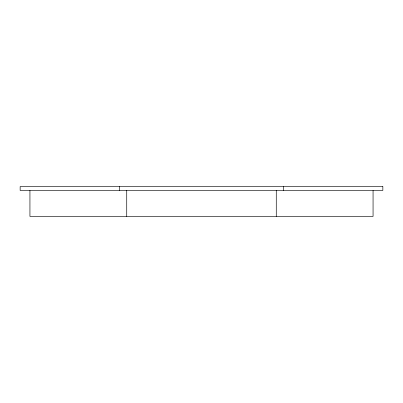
<?xml version="1.0" encoding="UTF-8"?>
<svg xmlns="http://www.w3.org/2000/svg" width="403" height="403" viewBox="0 0 403 403"><rect width="100%" height="100%" fill="white"/><g stroke="black" fill="none" stroke-linecap="round" stroke-linejoin="round"><path stroke-width="0.6" d="M373.062 190.448L373.062 216.431L29.938 216.431L29.938 190.448M283.51 186.569L283.51 190.448M276.272 190.448L276.272 216.431M126.728 190.448L126.728 216.431M119.49 186.569L119.49 190.448M382.85 186.569L20.15 186.569L20.15 190.448L382.85 190.448L382.85 186.569"/></g></svg>
